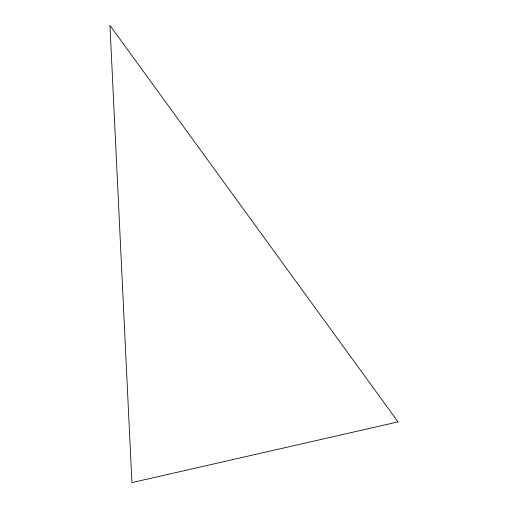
<?xml version="1.0" encoding="UTF-8"?>
<svg xmlns="http://www.w3.org/2000/svg" width="508" height="508" viewBox="0 0 508 508"><rect width="100%" height="100%" fill="white"/><g stroke="black" fill="none" stroke-linecap="round" stroke-linejoin="round"><path stroke-width="0.76" d="M398.037 421.907L131.921 482.6L109.963 25.4L398.037 421.907"/></g></svg>
